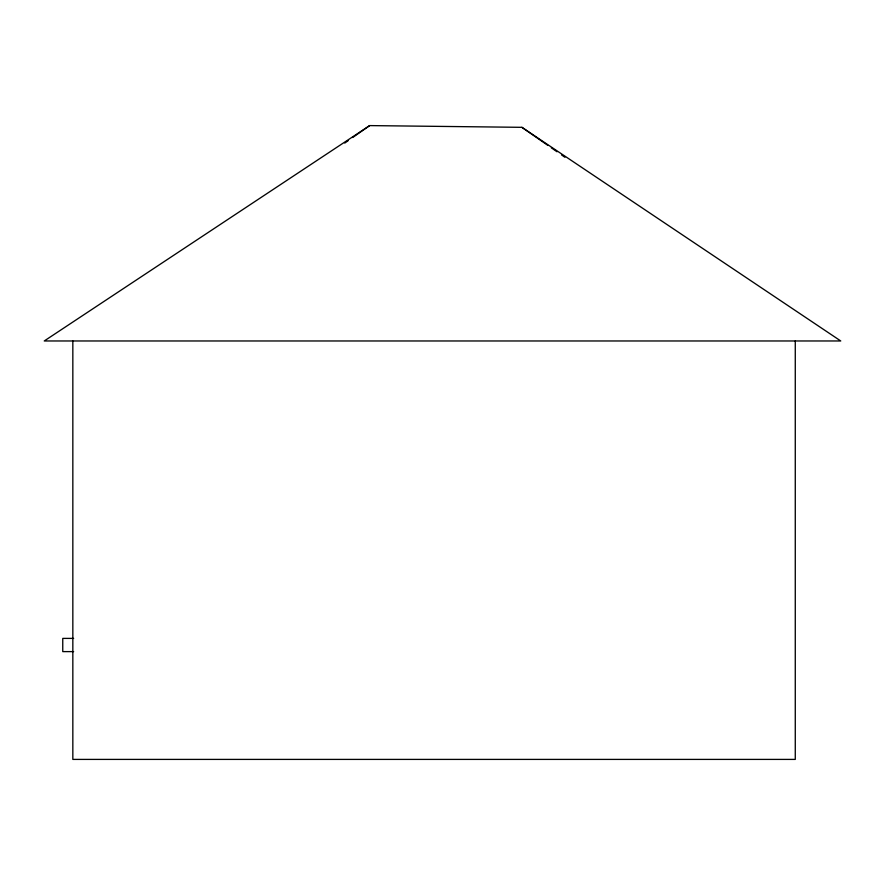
<?xml version="1.0" encoding="UTF-8"?>
<svg xmlns="http://www.w3.org/2000/svg" width="885" height="885" viewBox="0 0 885 885"><rect width="100%" height="100%" fill="white"/><g stroke="black" fill="none" stroke-linecap="round" stroke-linejoin="round"><path stroke-width="1.33" d="M344.763 143.082L348.159 140.693M352.684 137.518L369.653 125.593L521.918 127.329L840.75 340.968L44.25 340.968L369.653 125.593M73.632 638.395L62.758 638.395L62.758 651.614L73.632 651.614M521.918 127.329L547.948 145.461M551.344 147.828L556.997 151.766M561.533 154.919L564.929 157.287M795.272 340.968L795.272 759.407L72.835 759.407L72.835 340.968"/></g></svg>
